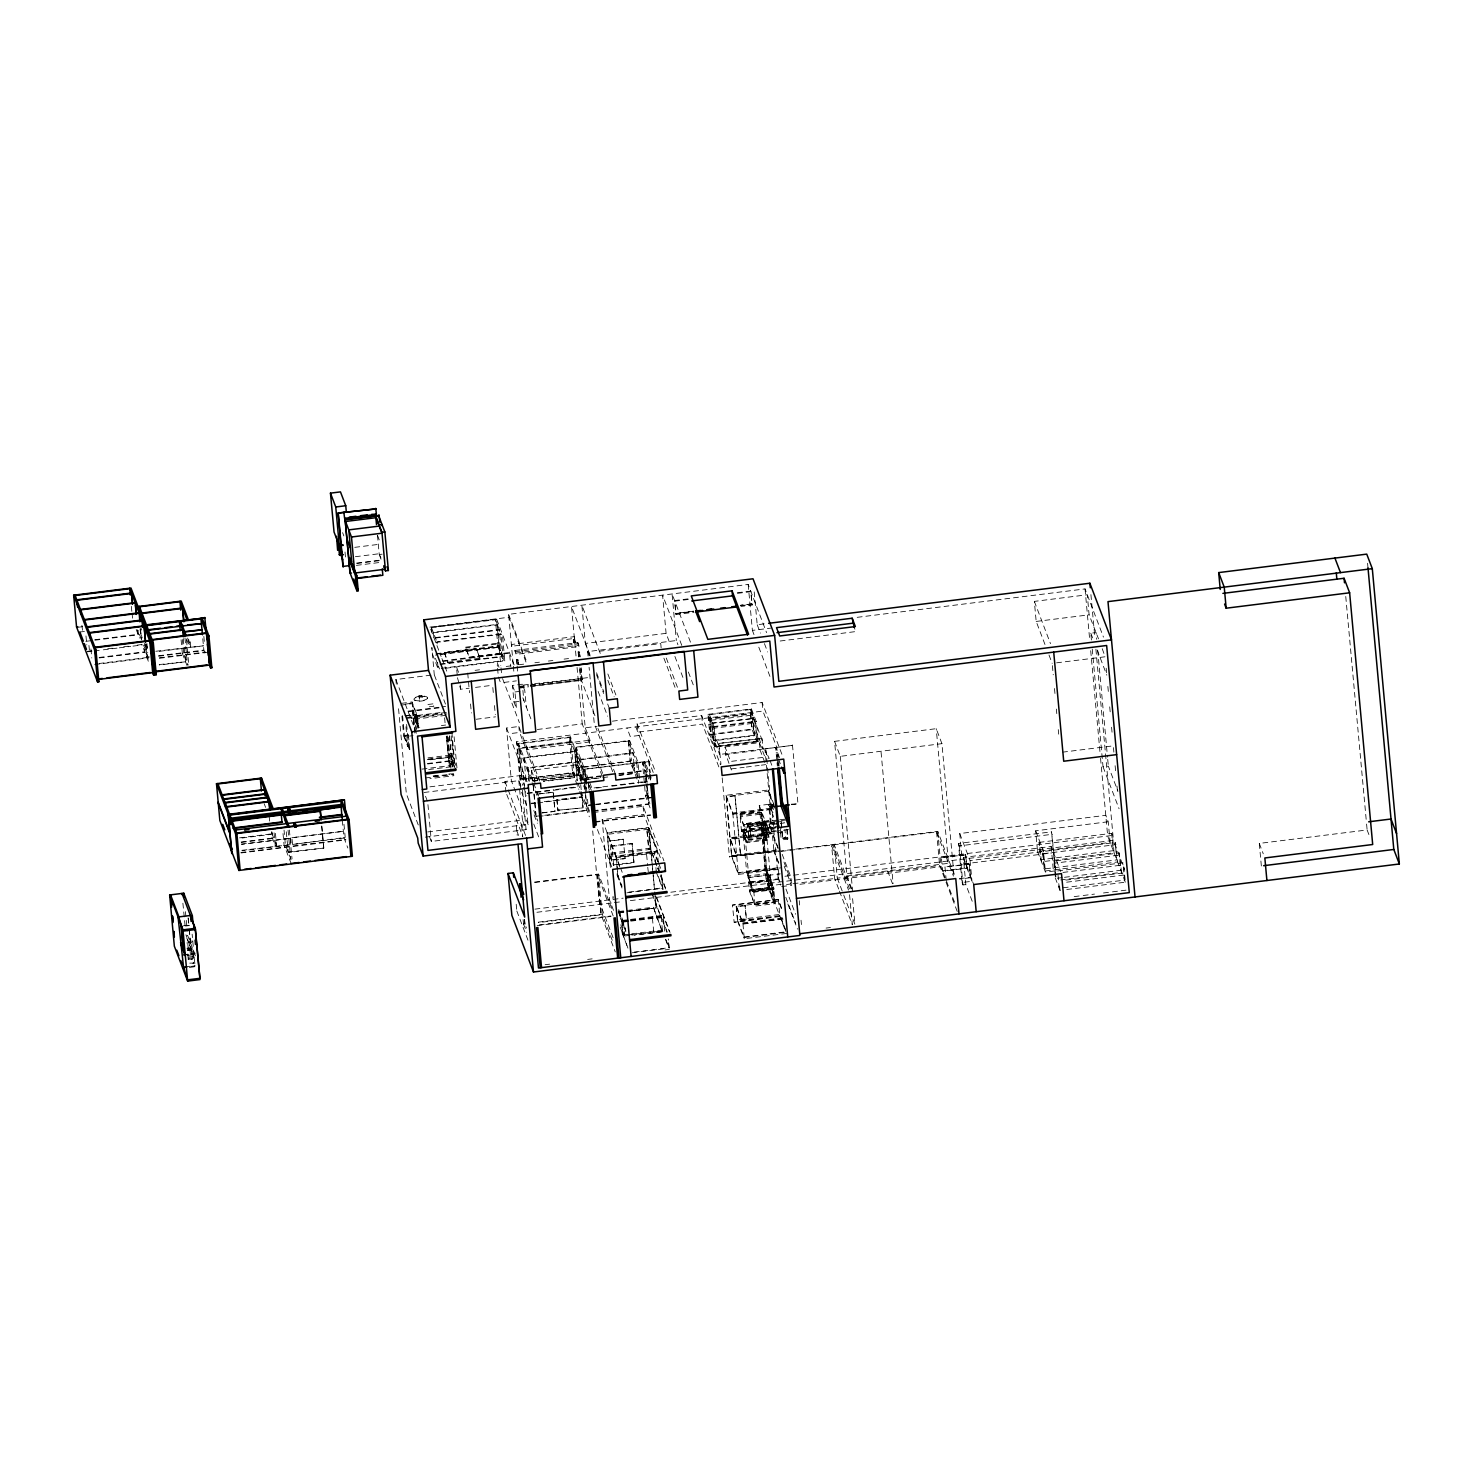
<?xml version="1.0" encoding="UTF-8"?>
<svg xmlns="http://www.w3.org/2000/svg" width="1473" height="1473" viewBox="0 0 1473 1473"><rect width="100%" height="100%" fill="white"/><g stroke="black" fill="none" stroke-linecap="round" stroke-linejoin="round"><path stroke-width="0.75" stroke-dasharray="5 3.75" d="M575.004 641.252C574.433 646.868 572.702 636.17 573.715 641.178M573.826 640.258L574.857 640.221M574.12 642.081L574.691 640.847M589.808 741.932L526.892 749.812L526.708 748.1L589.568 740.256L589.752 741.969L589.55 740.256M511.831 646.242L511.61 644.493L574.488 636.631L574.691 638.398L511.831 646.242L511.647 645.303M573.273 639.521L574.654 639.153L575.114 641.878M573.697 642.118L573.641 641.142M574.139 642.062L573.715 639.466M574.654 639.153L574.765 640.884M526.69 748.1L526.947 749.775M574.709 638.398L574.525 636.686M573.752 642.854L573.439 641.473M639.485 778.37L638.03 762.517L629.615 740.459L574.857 747.29L583.29 769.348L648.912 761.136L650.127 772.865M649.096 761.596L583.29 769.348L584.615 769.182L586.051 785.054M593.38 804.553L586.585 805.4L593.564 805.013M595.644 804.276L652.208 797.188M595.81 804.737L652.392 797.648M354.754 547.348L378.671 544.366M355.38 556.702L379.298 553.719L380.899 557.917M377.475 535.251L379.242 554.529L382.151 554.161M356.687 563.054L381.323 559.979M356.853 563.496L381.489 560.421M356.411 565.374L380.329 562.391M78.051 627.259L82.617 626.688M79.873 632.027L84.421 631.457M140.082 628.787L140.487 633.224L141.813 633.059L141.408 628.603M94.769 639.742L138.057 634.329L137.652 629.818M85.821 641.344L92.67 640.479M94.935 640.203L138.241 634.808L137.836 630.278L142.494 642.357M87.238 651.342L91.805 650.771M107.75 648.783L112.316 648.212M123.714 646.794L128.261 646.224M137.376 645.082L141.942 644.511L149.399 664.084M87.423 651.803L91.97 651.232M94.254 650.956L101.085 650.109M103.368 649.814L117.048 648.12M119.331 647.825L130.71 646.408M132.993 646.113L142.108 644.99M99.133 657.474L144.704 651.784M186.537 638.914L189.391 646.389L190.717 646.224L190.109 639.54M99.317 657.934L144.888 652.244L144.096 644.99M155.807 651.269L203.495 645.818L155.991 651.747M149.473 656.995L148.147 657.161L143.286 644.401M158.513 655.761L203.753 650.109L206.128 656.387M99.059 663.513L146.913 657.547L145.661 643.94M158.679 656.221L203.937 650.587L202.298 634.145M181.087 639.724L182.321 653.294L183.646 653.128L188.213 665.096M94.677 664.544L147.097 658.008L145.845 644.401M159.268 657.823L205.723 652.023M513.156 663.992L508.608 614.351L748.174 584.45L766.586 632.672M159.434 658.284L208.116 652.226M429.913 627.111L508.885 617.261L526.487 663.384M431.92 632.156L431.35 627.259L496.64 619.102M431.515 627.701L495.48 619.71M159.213 664.562L185.543 661.764L159.397 665.023M688.02 598.885L674.597 600.561L675.757 613.781L693.673 611.553M737.273 592.754L750.696 591.078L752.151 605.035L740.956 606.434M688.259 599.474L674.818 601.15L676.052 614.517L693.949 612.289M737.494 593.343L750.935 591.667L752.151 605.035M433.449 632.782L497.432 624.81M435.29 637.606L499.273 629.615L501.888 656.792L440.114 664.507M435.456 638.048L499.439 630.057M435.769 642.449L502.385 634.145L504.834 660.88L441.734 668.742M693.636 611.129L675.72 613.376L676.052 614.517M675.776 613.523L693.691 611.277M740.68 605.698L751.874 604.298M465.652 647.181L497.635 643.185L501.409 653.091L469.427 657.087L465.726 648.01L469.5 657.915L501.501 653.92L497.708 644.014L465.726 648.01M444.275 652.3L448.123 663.034L444.275 652.3L476.258 648.304L480.124 659.057L476.258 648.304M435.99 653.717L499.089 645.837L504.834 660.88M436.174 654.159L497.929 646.444L495.315 619.268L501.059 634.311M439.746 654.159L499.476 647.181L435.511 655.154M514.961 650.458L577.839 642.615L578.852 645.266L578.963 646.518L516.084 654.362L514.961 650.458L516.084 654.362M442.784 660.843L509.4 652.539L510.855 666.514M515.071 651.71L577.95 643.867L578.963 646.518M600.266 653.423L581.853 605.2L585.352 643.425L666.091 633.353L670.086 643.848M443.023 661.451L509.64 653.147M515.973 653.11L578.852 645.266M448.05 662.206L480.051 658.21M439.948 664.065L501.722 656.35M754.213 591.907L757.214 624.736L766.328 623.595M441.569 668.3L503.343 660.604M516.968 663.936L516.581 659.591L517.888 659.425L518.588 664.544M578.521 656.258L578.116 651.913L579.441 651.747L580.141 656.866M748.174 584.45L752.39 630.407L770.618 628.142M857.194 617.334L1085.049 588.905L1103.461 637.128M516.581 659.591L518.183 660.199M578.116 651.913L579.736 652.521M588.077 656.093L587.653 651.6L676.346 640.534L677.93 644.714M599.216 651.269L660.751 643.591L661.322 649.869M396.311 684.098L395.887 679.532L434.277 674.744L445.472 704.094M519.177 664.71L523.67 664.157M534.902 662.758L539.394 662.187M548.379 661.064L552.872 660.512M564.085 659.112L568.578 658.56M475.098 670.344L479.535 669.792M506.196 666.459L510.634 665.906M1044.983 644.493L1036.182 621.44L1034.341 601.389L1087.277 594.779L1089.118 614.83L1098.508 638.84M780.156 641.013L855.813 631.567L854.23 627.406M504.024 682.422L516.379 680.876M457.477 677.727L460.626 689.254L469.114 688.204M475.521 687.394L492.608 685.258M419.105 697.926L418.921 695.827L421.959 695.459L422.677 698.92M418.921 695.827L419.437 697.208L422.475 696.821M512.457 685.442L514.961 691.979L516.471 708.531L513.967 701.995L512.457 685.442L522.326 684.209L524.811 690.745L526.34 707.298M523.449 685.055L532.434 683.932M534.681 683.656L582.111 678.537M1036.182 621.44L1089.118 614.83M519.251 686.381L528.236 685.276M530.483 684.982L590.655 677.267M519.067 686.86L528.052 685.755M530.298 685.461L582.24 679.789L530.243 686.271M519.361 687.633L528.347 686.528M519.177 688.13L528.163 687.007M530.409 686.713L582.056 680.287L580.841 668.503M401.466 703.321L412.072 701.995L417.503 716.246L418.424 726.318M405.83 704.039L412.182 703.247L417.614 717.498M400.914 705.125L412.348 703.689L415.165 734.567M514.961 691.979L520.871 691.242M407.947 711.146L445.601 706.451M408.187 711.735L438.991 707.887M404.946 715.712L416.38 714.276L417.761 727.957M513.967 701.995L521.865 701.019M405.977 716.044L416.564 714.718M416.178 730.092L414.686 715.786L441.605 712.435M446.319 712.453L414.484 716.43L413.747 710.409M406.916 717.572L417.503 716.246M414.926 717.314L442.103 713.926M406.861 718.382L417.448 717.056L418.461 728.085M1091.419 640L1090.812 633.206L1096.096 632.543L1096.722 639.337M411.262 718.29L446.871 713.945M445.711 715.362L415.276 719.155L418.424 727.404M476.276 719.247L495.517 716.835M441.384 725.581L445.638 725.047M408.647 734.917L404.412 735.432L409.862 749.683M401.926 716.136L403.731 735.984L409.457 735.266M402.608 715.602L404.523 736.684L413.011 735.635M528.163 824.714L511.352 780.69L506.528 728.049L518.883 726.502L521.074 732.265L508.719 733.793M1056.601 662.832L1105.137 656.774L1101.694 647.236M537.332 729.485L582.24 723.887L603.046 778.407M612.381 721.181L762.112 702.511L782.936 757.012M579.81 667.877L585.241 727.809L597.154 726.318M707.997 714.368L751.451 708.955L756.312 721.678L758.153 741.729L714.7 747.161L709.839 734.419L707.997 714.368L712.858 727.11L714.7 747.161M718.824 766.899L702.474 724.09L637.827 732.155L637.054 723.593L701.682 715.528L720.481 764.763M526.561 805.16L520.945 790.485L516.489 741.803L762.904 711.072L776.75 747.327L778.462 765.997M589.826 787.447L570.53 736.887L517.152 743.534L520.411 779.07L522.823 785.385M569.37 737.513L518.662 743.828L521.902 779.364L572.629 773.03L569.204 737.052L589.31 789.731M711.146 720.26L751.966 715.178L754.986 723.077L714.166 728.159L711.146 720.26L711.036 719.008L751.856 713.908L751.966 715.178M428.017 757.859L450.425 755.06L454.236 765.076M711.919 723.206L752.887 718.566L711.919 723.206L713.65 740.772L754.452 735.69L752.721 718.124M428.127 759.111L450.535 756.312L450.425 755.06M708.9 724.256L710.225 724.09M427.299 759.552L448.768 757.49L427.52 760.142M570.935 741.619L520.208 747.953L523.633 783.931M520.392 748.413L571.101 742.079M639.098 735.469L630.278 736.574L627.019 728.012M712.858 727.11L756.312 721.678M427.483 763.53L452.119 760.455L452.708 766.917M427.649 763.971L452.285 760.897M452.34 761.025L454.107 760.804L451.953 737.402M422.051 769.109L450.315 765.592M428.68 769.55L435.216 768.74M437.389 768.464L449.265 767.028M709.839 734.419L753.292 729.006L758.153 741.729M524.075 758.024L574.783 751.69L577.434 780.561M713.484 740.33L754.286 735.248M433.136 775.921L439.856 775.074M448.823 773.969L453.463 773.841L448.989 774.411M433.301 776.363L446.742 774.688M425.421 777.965L453.702 774.43L453.813 775.682L429.895 778.665M580.97 759.681L633.077 753.182M718.916 743.405L762.093 738.507L718.916 743.405L720.96 764.266M578.668 761.872L527.942 768.206L529.157 781.519M718.824 745.89L762.278 740.477L751.838 713.135L708.384 718.548L718.824 745.89L719.616 754.452L792.621 745.356L763.143 749.113M715.86 746.553L756.662 741.453M578.521 774.614L532.287 780.377L531.366 770.342L577.6 764.579L580.785 772.938L581.706 782.973L578.521 774.614L576.182 747.124L584.615 769.182M725.066 746.94L759.424 742.65L764.966 757.159L730.608 761.449L725.066 746.94L725.858 755.502M574.857 747.29L576.735 767.691L631.494 760.86L638.38 778.904M429.932 786.84L523.504 775.166L526.34 782.568L523.891 757.545L574.617 751.23L577.25 780.082M637.054 779.07L630.168 761.025L628.29 740.624L636.723 762.683L638.03 762.517M591.612 787.503L584.781 769.643L583.455 769.808L588.758 783.691M650.072 807.885L645.524 795.972L642.449 762.425L645.1 762.093L651.913 779.954M520.411 779.07L573.77 772.404L576.993 780.837M505.957 792.345L504.963 781.482L511.352 780.69M764.855 762.572L760.105 750.125L725.766 754.415L731.4 770.011M424.077 792.474L518.827 780.653L521.019 786.361M531.366 770.342L534.552 778.701L580.785 772.938M766.899 770.232L765.039 749.978L769.201 758.411M851.799 888.827L846.901 875.975L834.565 741.361L936.22 728.675L941.928 743.662L954.062 875.993M532.747 780.764L583.455 774.43L586.898 810.426L540.591 816.208M532.913 781.224L583.639 774.908M543.316 781.003L574.36 777.615L543.482 781.463M776.142 752.85L777.247 752.721M587.764 777.468L601.076 775.811M618.826 773.601L645.432 770.269M587.948 777.928L601.26 776.271M619.01 774.062L645.616 770.729M582.682 779.622L600.8 777.376M618.918 775.111L634.789 773.122M607.76 776.971L582.848 780.064L580.804 759.239L632.911 752.74L634.955 773.564L619.102 775.553M527.15 793.082L553.609 789.767M555.818 789.491L566.847 788.129M569.038 787.852L577.858 786.748M527.316 793.542L578.042 787.208M731.289 768.924L744.178 767.323M746.332 767.046L759.203 765.444M761.357 765.168L765.647 764.634M553.222 792.271L536.503 794.205L553.222 792.271L554.971 811.347L538.308 813.427M834.565 741.361L840.291 756.349L941.928 743.662M594.098 787.926L647.328 781.279M596.473 788.092L603.138 787.263M611.995 786.159L638.619 782.826M640.829 782.55L647.494 781.721M239.565 837.861L270.774 833.957L275.248 845.668L276.556 845.502L274.991 828.378M241.959 838.027L270.94 834.399M537.811 802.895L582.185 797.316L583.142 807.848L557.844 810.224L556.886 799.692L581.89 796.58M531.016 803.264L535.436 802.711M544.255 801.607L581.909 797.39M531.201 803.724L535.601 803.172M241.13 841.985L272.339 838.1L271.75 831.674M241.314 842.427L272.523 838.542L271.934 832.116M241.351 844.029L290.733 838.34L241.59 844.471M291.875 837.732L343.301 831.306L291.875 837.732L292.63 844.452L344.038 838.027L342.325 820.719M645.524 795.972L648.157 795.659L649.685 799.618M557.844 810.224L583.142 807.848M542.414 812.765L554.971 811.347L553.167 792.124M241.94 850.308L291.304 844.618L242.106 850.75M240.909 852.48L345.75 839.407M241.093 852.959L345.916 839.868M535.988 816.281L586.898 810.426M593.067 810.739L648.507 803.816L646.665 783.691M1062.549 752.169L1111.084 746.111M427.686 831.932L522.455 820.111L526.082 829.63L431.331 841.451L429.14 835.743M593.251 811.2L648.691 804.295L646.85 784.152M778.536 869.383L738.415 874.391L731.658 856.697L726.023 795.291L768.39 790.007L775.129 807.701M593.306 812.507L643.112 806.283L663.918 860.803M775.093 808.511L768.501 791.259L726.152 796.543L732.891 814.238L773.03 809.229M735.137 795.899L726.318 796.985L730.074 838.137L738.912 837.032L734.972 795.457L738.912 837.032M288.119 852.038L323.821 848.043L288.303 852.48L286.149 830.422M425.292 837.143L528.015 824.328L523.504 775.166M613.505 910.351L609.509 899.856L602.162 819.632L643.848 814.422L661.469 860.545M594.945 821.75L650.403 814.845M595.11 822.192L650.569 815.287M784.538 928.542L766.126 880.32L759.276 805.492L771.41 803.982L773.712 810.003M788.46 829.612L771.263 831.748L768.667 804.958L772.975 804.405M773.141 804.884L768.667 804.958M778.517 863.215L773.841 851.155L729.282 856.715L774.025 851.633L769.606 806.394L773.656 805.897M769.79 806.873L774.098 806.32M791.351 804.184L797.979 803.835L791.517 804.645M769.974 807.333L776.584 806.504M726.023 795.291L732.781 812.986L772.902 807.977M1092.248 649.059L1103.038 766.807L1108.34 766.144L1117.952 791.314M772.938 812.617L770.397 808.474L767.102 772.478M732.725 813.796L772.846 808.787M739.925 814.219L759.958 812.175L739.925 814.219L741.471 831.14L745.504 841.672L766.899 839.002L762.664 828.489L761.191 812.415L759.865 812.58L763.879 823.112L765.242 837.953M760.031 813.022L740.183 815.49L744.031 825.598L765.205 822.947L766.678 839.021M648.617 829.207L607.355 834.362L616.101 857.268L657.363 852.112L648.488 827.955L657.418 851.32L616.174 856.476L618.052 876.711M647.181 830.312L648.175 829.262L650.237 849.074L648.58 848.356L646.85 829.428L648.912 849.24M767.691 827.531L768.501 834.933L747.106 837.603L745.688 823.573L772.754 820.203M623.226 839.223L609.859 840.899L611.755 860.25L625.141 858.593L623.226 839.223L610.025 841.341M777.431 820.074L745.688 823.573M779.677 819.798L786.453 818.951M765.352 822.1L770.876 881.02L749.481 883.69L743.957 824.751L765.352 822.1L767.783 828.434L744.675 831.269L747.566 839.776L768.961 837.106L766.052 828.378L764.082 828.636L763.53 822.781L765.794 828.673M778.922 820.866L743.957 824.751M781.169 820.59L785.643 820.019M774.798 822.357L747.879 825.709L747.529 824.788L749.039 838.321L747.879 825.709L750.033 827.237L784.336 822.947L783.986 822.026L781.095 822.376L781.703 828.968M777.044 822.081L783.765 821.234M750.88 836.554L749.683 826.298L761.486 824.825L761.836 825.764C766.126 841.175 760.491 868.297 770.6 879.307L766.549 868.739L746.59 871.224L750.751 883.064M764.008 835.486L763.014 824.641L775.479 823.076M782.126 832.061L769.992 833.571L769.164 824.438L775.221 823.683M632.064 843.403L611.774 845.925L613.689 865.295L633.979 862.755L632.064 843.403L633.979 862.755M611.939 846.386L632.248 843.845M741.527 830.33L761.394 827.844M779.825 826.022L763.345 828.176L763.695 829.115L776.161 827.55M741.471 831.14L762.867 828.434L766.678 869.991L773.896 888.9L752.5 891.57L749.315 883.248L770.71 880.578M767.856 827.973L775.958 826.979M761.651 829.851L767.01 840.254L762.977 829.686L743.018 832.171L747.05 842.74L766.089 839.941M763.456 829.428L776.032 827.863M762.241 830.164L765.408 869.346M743.184 832.613L766.199 829.851L768.961 837.106M763.824 830.367L774.209 829.06M775.387 830.754L771.263 831.748M659.794 872.9L650.348 848.135L609.086 853.272L613.818 865.664M750.53 835.633L762.333 834.16L762.701 835.081M656.755 865.903L650.458 849.387L609.214 854.543L613.155 864.854M739.023 838.284L730.203 839.389L731.713 855.887L740.532 854.8L738.857 837.842L740.532 854.8M746.94 837.161L768.335 834.491M747.455 838.524L768.851 835.854M654.656 853.604L646.537 854.156L647.715 865.553M781.905 831.159L782.494 837.732L785.385 837.364L787.668 839.187L786.637 827.789M611.59 859.809L625.141 858.593M782.734 838.376L788.037 837.714L787.263 829.17M782.494 837.732L785.735 838.303L784.943 829.52M788.202 838.155L781.15 839.039L780.616 833.202M783.562 839.702L787.668 839.187L787.319 838.266M613.505 864.854L633.813 862.313M776.621 849.939L731.547 855.445L738.286 873.139L780.653 867.855M731.658 856.697L778.959 850.915M778.481 851.265L937.749 831.38L954.946 876.417M183.241 925.854L189.409 925.081M534.607 882.069L598.59 874.097L612.934 911.621M781.298 851.376L936.589 831.987L953.454 876.14M185.469 926.038L189.575 925.523M534.773 882.511L597.449 874.704L601.113 914.807L538.437 922.614M838.671 889.029L834.657 878.516L831.674 845.925L832.908 844.931L849.866 889.95M1055.865 871.169L1051.556 831.84L958.463 843.458L962.053 882.511L971.977 881.277L961.648 854.23L959.752 833.552L1105.781 815.324L1108.23 821.75L1110.126 842.427L1037.544 851.486L1035.666 830.809L1108.23 821.75M738.12 872.697L780.487 867.413M188.765 941.486L192.889 940.971M747.05 842.74L742.908 830.919L746.701 872.476L766.678 869.991M958.463 843.458L959.402 845.889L1052.477 834.27M186.813 942.996L193 942.223M628.971 892.086L662.647 887.869L661.451 874.723M768.114 874.741L748.155 877.227L753.881 892.196L773.841 889.71L765.702 869.273M626.909 892.804L662.813 888.329L657.86 875.33M748.321 877.669L768.28 875.183L769.44 887.814L767.341 875.146M768.114 875.367L780.248 873.857M187.016 948.207L190.846 947.728L189.078 928.487M187.2 948.649L191.011 948.17L189.262 928.929M1039.109 842.39L1111.692 833.35L1112.483 835.412L1114.067 852.738L1041.485 861.797L1039.109 842.39L1040.711 859.735L1113.275 850.676L1111.692 833.35M187.476 949.404L193.644 948.63M187.402 950.122L193.828 949.072M187.568 950.564L191.398 950.085M784.925 876.269L1112.483 835.412M941.339 857.47L965.772 854.874L966.988 868.241L942.738 871.279L941.339 857.47L965.772 854.874M750.622 881.811L769.311 879.897M534.938 909.154L623.134 898.162M670.804 892.215L778.26 878.81L780.672 885.107M778.904 875.091L778.333 868.831L766.199 870.34L767.157 880.78L779.291 879.271M183.168 954.762L195.393 953.197M972.217 901.273L965.846 884.592L963.36 857.433L1051.151 846.478L1060.707 871.519M183.333 955.204L192.889 954.007M187.274 955.48L195.504 954.449M536.927 912.284L612.124 902.894M614.407 902.618L621.238 901.771M630.352 900.629L1113.422 840.365L1124.635 869.714M188.434 957.1L194.16 956.382L185.911 934.784M188.544 958.352L194.27 957.634M781.206 884.297L769.072 885.807L767.157 880.78M846.901 875.975L948.538 863.307L936.22 728.675M959.752 833.552L970.081 860.6L1115.208 842.556L1117.584 861.963L1045.02 871.022L1042.626 851.615L1044.228 868.96L1116.792 859.901L1115.208 842.556M188.231 959.199L192.227 959.162L188.415 959.641M786.545 884.518L790.909 883.966M793.1 883.708L834.657 878.516M851.099 888.956L834.234 844.766L837.29 878.184L939.645 865.424L945.279 880.136M749.481 890.3L768.501 887.777M1043.418 853.677L1116 844.618M749.37 882.437L752.372 890.318L773.767 887.648L773.896 888.9M781.703 886.562L790.817 885.42M799.913 884.279L940.971 866.695L955.719 905.287M963.95 863.914L1051.74 852.959M749.426 891.11L769.385 888.624L768.004 873.489L748.045 875.975L749.426 891.11L755.152 906.079L775.111 903.593L773.73 888.458L753.753 890.944L746.701 872.476M946.255 880.486L944.948 866.934L969.216 863.896L970.615 877.705L959.586 879.086M969.381 864.338L944.948 866.934M753.697 891.754L773.675 889.269M766.789 874.888L772.902 889.674L774.117 902.452L768.39 887.464M189.741 963.139L193.736 963.103L189.907 963.581M942.554 870.838L966.822 867.8L965.607 854.432M618.623 911.529L653.331 907.202L662.169 931.304L653.331 907.202M523.118 919.557L523.523 924.013L524.848 923.847L526.432 928.027M538.271 922.172L602.273 914.199L613.412 943.383M618.789 912.137L627.572 911.032M629.763 910.774L656.258 907.92L629.928 911.216M185.432 966.656L195.173 965.901L188.986 966.675M618.955 912.579L627.737 911.474M618.734 912.781L653.441 908.454M189.373 967.43L195.117 966.711L192.134 934.158M539.228 924.897L610.853 915.967M537.166 925.615L611.019 916.409M1062.217 877.595L1055.478 878.442L1053.876 861.097L1119.185 852.959L1121.561 872.347L1060.763 879.933M1053.876 861.097L1054.668 863.16L1119.959 855.021M778.26 899.377L779.972 916.556L734.162 922.264L732.468 905.085L778.26 899.377L782.2 909.688M778.425 899.837L732.468 905.085M621.901 920.478L628.419 919.668M630.591 919.41L663.163 915.341L664.765 931.47L634.366 935.281M628.603 920.128L622.085 920.956L623.521 936.625M630.757 919.889L663.329 915.801M754.857 904.404L774.816 901.899M959.402 878.644L970.449 877.264L969.216 863.896M745.191 905.729L736.371 906.816L737.586 920.183L746.406 919.097L745.025 905.287L746.406 919.097M767.949 887.519C782.899 929.481 769.514 873.802 765.224 868.904M628.308 920.956L621.79 921.767L620.207 917.605M630.481 920.68L660.843 916.887L652.005 892.785M623.392 935.337L624.718 935.171L623.521 922.024L622.195 922.19L628.676 921.417M630.831 921.141L661.248 917.348L667.011 932.464M661.414 917.789L652.429 918.452L653.791 932.041L662.629 930.954L627.719 934.839M1261.348 865.977L1259.286 843.421L1367.128 829.962L1369.522 836.204M1037.544 851.486L1045.425 872.108L1055.128 870.893L1051.556 831.84M1057.632 870.948L1122.942 862.791L1124.525 880.136L1059.234 888.274L1057.835 873.102M1062.935 872.439L1123.715 864.854M962.053 882.511L962.974 884.942L965.846 884.592M1064.482 877.319L1120.769 870.285L1119.185 852.959M623.005 934.932L629.505 934.121M631.678 933.845L662.04 930.052M786.656 933.44L744.307 938.724L742.852 922.853L736.077 905.122L737.531 921.012L779.88 915.727L785.901 931.47M1065.863 880.118L1124.415 872.826M779.788 916.096L734.162 922.264M629.855 935.337L623.116 936.184L621.68 920.515M631.788 935.097L664.765 931.47M1066.655 882.198L1125.188 874.888M742.852 922.853L782.973 917.845M742.797 923.663L782.918 918.655M783.084 919.097L742.963 924.105L736.187 906.374L778.554 901.089L782.218 910.701M1066.765 889.489L1125.317 882.198L1123.917 867.026M744.012 937.031L786.379 931.746M784.317 932.464L744.196 937.472L737.421 919.741L779.769 914.457L785.643 929.831M1074.204 896.615L1080.961 895.768M1083.207 895.492L1094.476 894.093M1103.48 892.969L1110.237 892.122M1112.483 891.846L1125.998 890.152M634.311 952.055L669.018 947.71L668.226 938.945M826.077 928.082L830.459 927.53M632.322 952.755L667.03 948.428M545.139 964.723L549.613 964.152M587.672 959.42L592.146 958.849M664.967 949.956L669.313 949.404M573.328 639.319L573.568 640.608M575.078 642.688L574.838 641.418M511.628 644.474L511.812 645.432M1259.286 843.421L1263.263 853.806M1090.812 633.206L1093.205 639.503M1097.201 649.98L1106.812 675.15M1103.038 766.807L1119.057 808.751M1034.341 601.389L1050.488 643.664M1048.997 654.988L1052.182 663.366M1125.317 882.198L1107.678 836.001L1100.331 755.925M1055.239 877.816L1060.799 892.417M1035.666 830.809L1043.528 851.431L1045.425 872.108M963.36 857.433L973.708 884.555M946.071 882.253L957.321 911.695M887.611 870.911L892.509 883.745M757.214 624.736L760.418 633.114M764.432 643.609L767.636 651.987M752.39 630.407L753.992 634.605M758.798 647.181L769.992 676.53M831.674 845.925L848.54 890.115M837.29 878.184L842.924 892.914M843.716 895.013L854.966 924.473L852.315 895.51M839.463 891.147L852.333 924.805L849.534 894.387M779.53 757.638L775.645 747.474L777.357 766.126M778.517 759.092L780.819 765.15M770.029 760.547L772.46 766.936M755.005 721.844L750.144 709.121L751.966 729.172L756.827 741.895L754.82 721.402L709.176 727.11L719.616 754.452M765.039 749.978L768.298 758.521M752.629 721.696L763.069 749.039L761.928 738.028M781.095 822.376L781.445 823.315M769.606 806.394L773.656 816.999M782.181 854.303L791.811 879.565M783.986 862.055L792.106 883.929M769.164 824.438L771.926 831.693M778.112 847.748L772.275 832.411L729.908 837.695L736.5 854.948M778.241 849L772.386 833.663L730.037 838.947L736.61 856.2M784.207 866.271L791.572 885.568M759.276 805.492L769.992 833.571M761.191 812.415L765.205 822.947M773.896 850.16L779.014 863.583M763.014 824.641L764.377 836.425M764.082 828.636L766.328 834.528M785.956 888.992L795.604 914.254M690.487 642.173L672.075 593.95L676.346 640.534M761.21 827.403L766.126 840.365M761.615 829.428L765.684 840.42M778.112 877.116L780.506 883.413M785.809 897.278L795.715 923.24M787.871 903.98L797.482 929.132M761.596 835.799L761.946 836.719M714.184 726.944L709.323 714.202L711.164 734.254L716.025 746.995L714.018 726.502M681.796 645.45L662.592 595.129L666.091 633.353M770.766 879.768L773.767 887.648M749.683 826.298L751.027 838.082M688.351 671.983L693.949 686.657M744.804 832.521L747.566 839.776M674.892 656.424L682.901 677.377M666.275 658.044L678.096 688.996M663.881 658.136L675.702 689.106M737.531 921.012L744.307 938.724M637.054 723.593L655.025 770.674M635.839 726.926L653.46 773.086M650.587 780.119L643.775 762.259L646.021 786.877M642.449 762.425L646.224 772.349M646.997 774.338L649.262 780.285M607.87 673.971L617.334 698.736M607.852 680.268L614.149 696.784M649.869 803.742L646.85 795.825L646.224 789.105M589.9 654.712L571.487 606.508L576.238 658.413M585.352 643.425L590.157 656.001M596.565 672.774L603.764 691.647M587.653 651.6L589.255 655.78M596.473 674.652L603.672 693.525M607.668 704.002L609.27 708.2M598.167 691.463L607.613 716.228M658.1 861.687L654.362 851.91L656.258 871.151M658.854 863.657L661.101 869.53M657.842 861.963L654.491 853.162L616.322 857.912L620.428 868.647M660.585 874.962L666.901 891.478M657.547 867.965L667.011 892.73M656.203 871.961L662.942 889.582L661.616 875.165M594.908 715.657L580.509 677.93L579.699 669.258M597.946 728.38L615.291 773.785M612.658 771.668L594.245 723.446L589.09 667.306M656.645 897.352L670.049 932.446M655.982 896.541L669.368 931.636M667.122 931.783L661.138 916.096L662.574 931.765M652.116 894.037L660.843 916.887M585.241 727.809L603.378 775.277M665.814 939.332L669.184 948.152L668.392 939.387M665.557 939.608L668.558 947.452M589.531 785.68L591.796 791.627M602.162 819.632L622.195 872.329M578.06 767.525L586.475 789.583L585.149 789.749L583.621 785.735M576.735 767.691L582.848 783.728M617.924 875.459L622.029 886.194M616.966 873.912L622.527 888.458M617.095 875.165L622.6 889.618M597.449 829.557L611.866 867.302M589.568 811.292L586.53 803.356L587.856 803.19L587.248 796.488M577.803 782.936L580.215 789.27M581.025 791.369L589.071 812.433M572.445 772.57L578.889 789.436M579.699 791.535L589.347 816.815M508.608 614.351L527.021 662.555M618.752 909.541L623.521 922.024M618.55 910.756L625.638 929.334M618.66 912.008L625.822 930.77M618.513 912.21L625.859 931.783M620.759 924.786L624.718 935.171M620.225 927.033L628.069 948.52L620.722 929.205M613.191 915.948L597.283 874.262L600.947 914.365L615.272 951.889M514.132 664.931L496.53 618.807L500.802 665.538M522.841 697.834L531.753 721.144M613.099 937.73L599.143 901.145L592.698 830.919M556.886 799.692L558.138 810.96M497.764 646.003L503.508 661.046L500.894 633.869L436.91 641.841L437.499 646.739M499.034 667.269L496.972 661.874L497.377 666.201M502.551 678.593L519.398 722.672M522.694 736.5L539.689 781.003M498.371 677.009L501.115 684.209M537.774 779.954L519.361 731.731L518.883 726.502M538.602 796.046L518.478 743.368L521.737 778.904L524.149 785.219M516.489 741.803L538.105 798.421M506.528 728.049L527.334 782.531M533.797 810.5L537.829 821.032M523.633 787.484L526.837 795.917M534.091 814.882L537.314 823.315M533.76 824.015L539.357 838.689M504.963 781.482L507.356 787.779M508.167 789.878L525.861 836.241M506.749 794.444L522.768 836.369M458.545 672.332L456.483 666.919L457.274 675.573M516.784 830.79L518.901 836.351M431.35 627.259L437.076 642.283M430.705 629.21L441.108 656.479M441.918 658.56L446.724 671.154M435.437 658.284L439.525 669.018M377.64 535.693L379.242 539.891M523.523 924.013L526.708 932.354M516.82 910.995L528.825 942.444M379.242 554.529L381.268 559.832M455.231 768.593L449.394 753.329L451.161 753.108L456.998 768.372L454.089 736.647M450.075 761.173L451.401 761.007L451.788 765.316M416.601 718.99L419.75 727.239M418.903 727.736L412.587 711.183L414.023 726.76M342.601 532.655L343.853 535.933M395.887 679.532L416.73 734.106M404.523 736.684L409.973 750.935L408.076 731.602M403.731 735.984L407.782 746.572L405.756 724.532M425.531 796.285L427.704 801.993L431.331 841.451M418.258 824.954L406.345 793.781L398.391 706.948M343.872 837.585L347.849 848.025M292.63 844.452L345.198 837.419L343.798 822.284M291.046 859.698L285.394 844.894L284.05 830.128M291.102 863.473L284.068 845.06L282.724 830.293M264.201 803.742L265.582 807.37M271.879 833.239L276.556 845.502M187.587 638.048L190.717 646.224M182.321 653.294L186.942 665.391M145.974 643.977L147.41 647.715M140.487 633.224L143.599 641.399M144.391 643.443L147.503 651.618M148.202 659.204L147.981 656.7M136.197 629.487L139.475 638.085M195.43 955.811L187.623 935.373L185.856 935.594L194.454 958.076M188.268 948.796L187.439 939.7M190.385 954.357L189.557 945.261M586.236 780.745L585.812 778.72L585.904 780.69M1367.588 563.257L1367.994 567.823M1345.751 596.491L1366.207 819.798M1366.594 824.051L1367.128 829.962M1106.186 668.19L1106.591 672.756M1107.862 686.455L1108.488 693.304M1109.721 706.856L1110.366 713.853M1111.581 727.239L1112.207 734.014M1113.459 747.603L1113.864 752.132M1115.116 765.721L1115.742 772.515M1116.976 786.103L1117.602 792.897M1097.753 650.661L1107.512 757.085M1107.714 759.35L1108.34 766.144M1090.922 594.613L1094.881 637.846M1095.912 649.225L1113.422 840.365M1085.049 588.905L1089.652 639.245M1090.701 650.679L1100.128 753.642M1052.403 665.649L1053.232 674.8M1054.484 688.499L1055.128 695.348M1056.38 709.047L1056.785 713.613M1058.258 729.595L1058.682 734.162M1059.621 886.01L1060.008 890.336M1054.668 863.16L1056.251 880.504M1051.151 846.478L1053.453 871.574M970.081 860.6L971.977 881.277M959.402 845.889L962.974 884.942M937.749 831.38L940.971 866.695M936.589 831.987L939.645 865.424M881.075 752.206L893.117 883.616M840.291 756.349L852.609 890.962M792.456 744.878L797.979 803.835M799.25 900.666L799.636 905.011M801.036 920.22L801.441 924.565M779.107 766.089L778.075 754.931L776.971 755.06L778.002 766.218M781.298 822.928L782.863 838.653M780.432 828.286L781.206 836.738M762.112 702.511L762.904 711.072M771.41 803.982L778.26 878.81M765.942 749.867L767.396 765.61M767.599 767.875L771.3 808.364M768.39 790.007L768.501 791.259M759.424 742.65L760.105 750.125M772.46 889.729L773.675 902.507M763.143 830.128L766.733 869.18M751.451 708.955L753.292 729.006M766.899 875.201L768.114 887.98M761.486 824.825L762.333 834.16M753.753 890.944L755.152 906.079M752.372 890.318L752.5 891.57M732.781 812.986L738.415 874.391M722.193 777.854L729.466 857.176M701.682 715.528L702.474 724.09M659.26 871.5L657.234 850.86L615.99 856.016L617.224 869.457M648.912 761.136L649.943 772.404M650.145 774.651L650.771 781.408M645.1 762.093L647.347 786.711M647.549 788.939L648.157 795.659M646.021 775.203L646.647 781.924M645.855 774.743L646.463 781.463M652.705 869.052L648.93 827.9L607.244 833.11L610.393 867.394M652.907 871.353L654.583 889.637M654.804 891.92L656.258 907.92M652.962 873.194L648.764 827.458L607.079 832.668L610.209 866.953M653.165 875.478L654.841 893.761M655.043 896.044L656.093 907.478M650.348 848.135L650.458 849.387M643.112 806.283L643.848 814.422M647.752 867.302L648.323 872.145M636.723 762.683L638.582 783.084M629.615 740.459L631.494 760.86M617.426 871.703L617.831 876.177M613.026 896.302L613.155 897.554M612.952 897.665L613.063 898.917M581.135 667.711L582.24 679.789M579.441 651.747L580.031 658.265M577.839 642.615L577.95 643.867M578.41 652.686L578.815 657.032M598.59 874.097L602.273 914.199M588.187 781.942L588.997 790.891M577.066 667.453L582.24 723.887M584.781 769.643L587.046 794.242M583.29 769.348L586.77 805.878M582.866 807.112L578.484 761.412L527.757 767.728L528.991 781.058M570.53 736.887L574.36 777.615M534.552 778.701L535.104 784.722M533.318 785.661L536.172 816.76M533.152 785.201L535.785 814.072M522.897 690.414L523.836 700.78M517.888 659.425L518.699 668.098M516.876 660.364L517.262 664.71M517.17 666.109L517.76 672.609M513.359 666.219L513.967 672.903M522.473 790.172L526.082 829.63M518.827 780.653L522.455 820.111M521.626 825.119L522.657 836.535M516.323 825.782L517.207 835.338M524.609 919.833L525.014 924.289M499.476 647.181L497.266 624.368L433.283 632.34L433.872 637.257M524.443 919.391L524.848 923.847M501.004 667.766L501.63 674.45M497.579 668.355L498.169 674.837M516.194 904.256L516.857 911.4M492.829 687.523L493.437 694.28M494.468 705.567L495.296 714.589M467.714 673.069L469.519 692.715M470.55 703.984L471.378 713.006M460.22 684.927L460.626 689.254M451.898 732.339L455.01 766.328M451.161 735.911L454.015 767.065M449.596 736.077L452.266 765.113M449.375 735.856L452.414 770.232M448.087 737.181L451.088 770.397M447.589 735.911L450.425 766.844M446.89 737.016L448.768 757.49M446.669 736.426L449.486 767.028L446.282 736.077M444.607 717.811L445.233 724.661M437.591 662.5L438.218 669.184L432.473 654.159L431.847 647.476L434.277 674.744M427.52 697.963A6.831 2.338 -5.2 0 1 417.154 700.743A6.831 2.338 -5.2 0 1 417.448 696.655A6.831 2.338 -5.2 0 1 427.52 697.963L427.557 698.276A6.831 2.338 -5.2 0 1 417.19 701.056A6.831 2.338 -5.2 0 1 417.485 696.968A6.831 2.338 -5.2 0 1 427.557 698.276M421.959 695.459L422.143 697.539M419.437 697.208L419.639 699.288M417.43 728.122L415.681 714.828L416.785 727.036M415.165 717.903L416.178 729.025M412.072 701.995L414.999 734.106M406.603 724.421L408.794 746.903M345.013 551.988L345.529 557.567M321.851 826.427L323.821 848.043M321.685 825.985L323.655 847.601M290.549 837.898L291.304 844.618M289.389 830.017L292.022 858.869M288.064 830.183L290.697 859.035M274.07 832.816L275.248 845.668M269.209 816.834L269.596 821.124M203.845 636.41L204.471 643.222M188.783 639.705L189.391 646.389M186.5 639.963L188.783 664.839M184.972 637.864L187.458 665.004M183.278 638.601L185.543 661.764M182.413 639.558L183.646 653.128M192.724 953.565L193.736 963.103M188.268 918.268L189.06 926.793M191.232 949.643L192.227 959.162M188.102 917.826L188.894 926.351M185.451 911.64L187.237 931.065M187.826 954.651L188.415 961.096M182.891 903.225L185.101 925.891M146.913 643.554L147.742 652.631M140.487 628.64L141.518 639.982M131.318 606.36L132.552 618.163M90.939 648.93L91.768 657.989M88.951 645.432L89.356 649.961M85.968 635.913L86.797 644.953M81.917 625.289L82.506 630.278M751.838 603.875L740.643 605.274L751.893 604.022M432.915 703.873L427.557 704.536L428.477 706.911L433.817 706.248L432.915 703.873M750.309 709.563L709.489 714.644L711.33 734.696L752.132 729.614L750.309 709.563M628.455 741.066L576.348 747.566L578.226 767.967L630.334 761.467L628.455 741.066M634.44 764.91L631.622 765.26L632.267 766.973L635.084 766.623L634.44 764.91M760.142 814.274L740.293 816.742L744.141 826.85L764.008 824.364L760.142 814.274M762.535 827.237L741.361 829.888L745.393 840.42L766.568 837.787L762.535 827.237M769.274 887.354L749.315 889.858L755.023 904.845L775.001 902.341L769.274 887.354"/><path stroke-width="1.5" d="M336.544 538.584L334.04 531.992L330.468 493.142L340.466 491.89L345.75 505.736L346.358 512.346M330.468 493.142L335.752 506.988L345.75 505.736M338.072 513.027L375.928 508.921L338.072 513.027L342.951 566.424L349.193 565.65M349.285 517.115L356.024 516.286M360.498 515.716L367.237 514.887M371.712 514.316L376.425 514.353L344.59 518.33L343.872 512.309M345.271 519.785L379.242 515.55L345.05 519.196L350.169 573.181L351.476 573.015M376.499 524.554L375.707 515.992L381.949 532.324L384.858 531.956L388.393 570.493L385.484 570.861L384.048 567.105M351.476 537.001L381.912 533.208L376.002 517.686L345.547 521.479L351.476 537.001L354.772 573.034L385.226 569.222L383.864 565.669M342.767 559.795L340.668 554.308L339.821 545.01L342.749 544.642M338.385 543.39L339.324 545.839L343.283 545.341M339.232 554.566L343.43 554.658M74.976 595.037L95.966 650.016L98.875 681.76L97.549 681.925L76.559 626.946L73.65 595.202L130.987 588.058L151.995 643.038L154.904 674.855M75.16 595.497L129.845 588.684L130.287 595.055M76.78 599.806L131.465 592.993L132.515 604.317M80.463 609.417L135.166 602.641M351.513 561.784L350.114 558.157L348.806 558.322L355.545 576.017L356.871 575.851L358.234 590.71L356.908 590.876L349.93 572.592L345.032 518.275M358.049 577.913L366.998 576.79M371.491 576.238L380.439 575.114M355.969 578.631L382.851 575.28L382.262 568.909M138.039 606.563L181.234 601.094L188.268 619.489M180.093 601.702L139.53 606.766L139.935 611.221M84.329 619.599L139.033 612.768M84.513 620.059L139.198 613.228L139.861 621.845M141.924 613.044L182.486 607.981L183.72 621.348M76.559 626.946L77.885 626.78M87.11 626.854L141.795 620.041M87.294 627.332L141.979 620.501L142.605 627.314M145.072 624.957L204.968 617.905L145.238 625.417M89.319 632.617L144.004 625.804M201.028 618.844L146.729 625.62L147.171 630.389L201.47 623.631L187.715 624.847M146.987 629.928L160.557 628.235M165.086 627.682L171.881 626.835M176.41 626.264L183.186 625.417M149.767 633.629L182.449 629.56M149.951 634.09L182.634 630.021L183.241 636.796M183.757 631.641L202.04 629.836L183.941 632.101M152.069 639.613L206.367 632.838L206.993 639.65M94.898 647.273L149.583 640.442M73.65 595.202L94.64 650.182L95.966 650.016M129.679 588.261L150.651 643.204L153.321 642.872L156.23 674.689L153.56 674.947L152.492 672.167M202.482 634.605L200.862 618.384L207.601 636.078L208.927 635.913L211.854 667.729L210.529 667.895L208.871 660.107M428.514 670.399L390.124 675.186L411.74 731.786L450.13 726.999L428.514 670.399L423.893 619.838L753.016 578.779L774.632 635.379L778.83 681.336L1111.489 639.834L1089.873 583.234L768.611 623.318M732.063 590.839L691.26 595.921L707.85 639.356L748.652 634.255L732.063 590.839L732.523 595.847L747.529 635.139M691.721 600.947L732.523 595.847M154.978 671.43L207.03 664.931M102.355 678.445L97.807 679.016L98.875 681.76M106.921 677.875L150.228 672.48M97.991 679.476L152.676 672.664L149.767 640.921L95.082 647.733L95.911 656.792M695.937 611L700.411 610.448M707.114 609.601L711.606 609.049M695.919 611.277L702.621 610.43M707.095 609.877L713.816 609.049M720.536 608.202L725.011 607.649M731.731 606.802L736.205 606.25M696.195 612.013L736.482 606.986M852.186 618.218L776.51 627.664L779.696 635.986L855.353 626.559L852.186 618.218L854.23 627.406M1220.233 589.439L1218.687 572.592L1366.741 554.124L1372.302 568.652L1399.35 863.988L533.484 972.014L511.868 915.414L508.019 873.471L513.322 872.808L523.633 899.819M776.971 632.672L852.646 623.226M423.893 619.838L445.509 676.457L774.632 635.379M530.225 670.952L769.79 641.068L774.006 687.007L1106.646 645.505L1129.294 892.62L799.729 933.735M1372.302 568.652L1107.991 601.628L1135.039 896.965M530.501 673.879L451.53 683.73L455.894 731.345L417.503 736.132L427.962 850.4L532.968 837.29L528.144 784.649L540.499 783.12L540.978 788.331L603.856 780.487L603.378 775.277L615.291 773.785L615.861 780.046L656.663 774.964L657.455 783.526L538.068 798.329L542.561 847.085L527.573 848.945M1222.903 593.38L1344.076 578.263L1349.636 592.79L1372.689 844.508L1264.847 857.967L1266.909 880.523M1224.579 604.04L1226.162 608.202L1349.636 592.79M422.033 736.85L452.469 733.038L452.358 731.786M231.556 851.118L219.845 820.461L216.494 783.691L261.494 778.075L273.205 808.732M222.128 794.812L264.477 789.528M222.294 795.254L264.643 789.97L265.011 794.057M223.693 798.955L266.061 793.671M223.859 799.397L266.226 794.113L266.595 798.182M225.056 802.49L267.405 797.206M226.621 806.615L268.97 801.33M226.787 807.057L269.154 801.772L269.89 809.947M422.401 789.528L426.802 788.994L421.922 735.579M344.424 799.857L228.186 814.348L231.795 853.622L228.37 814.827L344.424 799.857L346.008 815.582M229.862 815.103L287.935 807.848M289.26 807.683L340.668 801.275M289.113 810.942L231.04 818.178L231.151 819.43L289.224 812.194L287.769 807.407L288.505 814.127L232.679 821.105M341.073 807.112L289.831 813.961L289.095 807.241L290.439 810.776L341.846 804.368L341.957 805.621L290.549 812.028L289.371 808.935M232.495 820.664L282.595 814.403M296.368 812.691L289.831 813.961M303.07 811.862L307.544 811.292M314.246 810.463L334.371 807.941M284.768 815.269L320.285 810.85L321.243 819.927M320.451 811.292L284.933 815.711L285.523 822.21M423.469 801.238L528.476 788.129M233.157 827.992L281.951 821.897L281.288 814.569M319.402 817.239L341.754 814.44L342.307 819.08M233.342 828.434L282.485 822.302M319.567 817.681L341.92 814.882M235.551 829.999L293.624 822.744L294.913 827.09L293.624 822.744M294.95 822.578L296.239 826.924L294.95 822.578L346.358 816.171M244.61 830.128L249.066 829.575M315.185 821.326L319.641 820.774M236.73 833.074L347.536 819.264M216.494 783.691L235.57 833.681L349.027 819.54L352.397 856.292L238.939 870.451L231.74 851.578M781.592 767.157L783.912 773.196L784.999 773.067M1116.644 754.636L1063.709 761.228L1053.711 652.116M781.261 801.901L782.366 801.754L789.289 819.89L788.202 820.038L781.261 801.901L778.204 768.446M244.536 869.291L251.183 868.462M255.621 867.91L275.58 865.424M280.017 864.854L286.664 864.025M291.102 863.473L299.185 862.478M303.677 861.908L310.416 861.061M314.927 860.508L346.413 856.586M541.327 833.847L542.653 833.681L539.394 798.163M776.437 806.523L789.362 804.902M390.124 675.186L401.061 794.444L417.724 838.082L418.185 843.09L423.138 856.071L521.737 843.771L533.484 972.014M182.118 894.682L182.008 893.43L195.32 928.321L200.015 979.563L187.66 981.11L174.348 946.218L169.653 894.976L183.775 893.209L192.355 915.69L193.073 923.534M777.744 827.679L788.773 826.298L788.202 820.038M190.422 915.47L178.067 916.998L183.646 968.148M192.355 915.69L190.588 915.911L191.085 921.435M179.062 918.158L183.094 931.102L195.43 929.573L193.7 925.007L194.086 929.334M521.074 897.278L519.84 883.91L521.332 884.187M169.653 894.976L182.965 929.85L195.32 928.321M627.535 874.98L632.027 874.41M638.766 873.581L645.505 872.734M649.98 872.182L656.719 871.335M665.465 871.022L623.779 876.232L631.125 956.456M622.619 876.987L665.501 871.464L664.728 862.902L612.658 869.401L620.759 957.873M625.638 896.615L666.901 891.478L667.011 892.73L625.767 897.867M183.517 966.896L187.55 979.858L199.905 978.311L195.265 929.132M182.818 967.448L186.924 966.932M1368.656 821.805L1391.009 819.006L1396.57 833.552M796.488 898.438L955.756 878.552L958.997 913.868M629.579 939.645L670.841 934.508L670.952 935.76L629.707 940.897M1263.631 865.701L1393.808 849.461L1399.35 863.988M1334.925 558.083L1340.485 572.629M1218.687 572.592L1224.229 587.119L1226.162 608.202M788.773 826.298L781.003 805.952L777.56 768.335M777.008 823.297L778.646 827.568L773.288 769.072M695.661 611.277L699.62 621.624M519.84 883.91L523.836 894.332M378.616 515.624L384.858 531.956M508.019 873.471L524.683 917.09L518.036 844.416M386.957 566.755L388.393 570.493M347.205 539.505L350.408 547.901M352.378 564.049L356.871 575.851M348.862 557.512L354.772 573.034M353.741 578.907L358.234 590.71M336.507 536.282L337.63 550.331M338.109 540.499L339.453 555.155M339.821 545.01L342.417 556.076M336.765 539.173L338.164 542.801M341.828 800.668L349.027 819.54M340.502 800.833L347.702 819.706L350.905 856.016M288.045 809.1L289.224 812.194M282.024 808.125L289.058 826.556M280.699 808.29L287.732 826.721M202.188 618.255L208.927 635.913M260.169 778.241L271.879 808.898M209.589 661.837L211.854 667.729M186.942 619.654L179.927 601.26L180.737 610.172M186.077 635.434L180.756 621.459L181.161 625.988M184.751 635.6L179.43 621.624L180.258 630.683M217.801 783.526L229.512 814.182M229.696 814.661L236.895 833.515L240.099 869.843M218.17 802.067L229.88 832.742M218.28 803.319L229.991 833.994M222.736 824.346L224.798 829.778M229.991 843.385L232.2 849.166M139.364 606.324L146.379 624.718M146.564 625.178L153.321 642.872M156.23 674.689L155.144 671.872L209.461 665.096L206.533 633.28L152.235 640.055L153.284 651.416M190.533 916.722L193.534 924.565M79.855 631.972L83.372 641.16M84.292 643.554L86.502 649.354M178.951 916.906L170.537 894.866L170.647 896.118M180.535 942.517L185.101 954.486M180.645 943.77L185.211 955.738M174.274 935.778L174.053 931.801M176.797 950.214L178.914 955.774M180.756 960.599L182.081 964.079M1367.994 567.823L1393.808 849.461M1344.076 578.263L1344.499 582.811M1336.287 572.831L1336.858 579.165M1089.873 583.234L1090.296 587.782M1064.003 900.758L1061.499 873.599L973.708 884.555L976.194 911.713M783.912 773.196L783.415 767.801L722.083 775.461L721.291 766.899L783.728 759.111L799.876 935.429L538.474 968.019L526.579 838.1M786.251 805.455L787.466 818.638M786.085 804.995L787.484 820.369M779.309 768.317L782.366 801.754M778.665 768.206L781.905 803.595M772.386 769.182L787.742 936.92M693.691 650.55L697.944 697.134L679.642 699.417L678.887 691.058L687.707 689.972L684.172 651.324L603.433 661.395L606.968 700.043L617.334 698.736L618.089 707.095L609.27 708.2L610.761 724.495L598.848 725.986L593.085 662.905L530.206 670.749L535.804 731.731L523.449 733.278L518.146 675.407M653.423 783.912L656.498 817.478L653.846 817.81L650.771 784.244M652.097 784.078L655.172 817.644M618.991 957.984L615.309 917.863L614.002 918.029L617.666 958.15M593.122 791.461L596.197 825.027L594.871 825.193L591.796 791.627M591.446 791.664L594.687 827.182L593.38 827.347L590.121 791.83M541.567 967.632L537.884 927.53L536.559 927.695L540.241 967.798M513.322 872.808L513.727 877.3M494.744 678.335L499.144 726.355L475.632 729.301L471.231 681.263M445.509 676.457L450.13 726.999M411.74 731.786L423.138 856.071M382.115 525.732L382.004 524.462L379.095 524.83L379.205 526.082L348.77 529.893L352.065 565.908M381.949 532.324L385.484 570.861M379.021 514.961L379.85 522.215M375.707 508.332L376.425 514.353M355.545 576.017L356.908 590.876M338.293 513.617L343.172 567.013M335.752 506.988L339.324 545.839M340.944 804.203L341.754 814.44M320.285 810.85L321.077 819.485M290.439 810.776L290.549 812.028M269.172 803.374L269.725 809.506M267.939 801.735L267.57 797.648L225.222 802.932L225.59 807.02M264.661 791.572L265.03 795.659M261.494 778.075L261.863 782.163M261.457 790.946L260.334 778.683L217.986 783.967L218.354 788.055M235.57 833.681L238.939 870.451M230.267 820.94L230.598 824.604M207.601 636.078L210.529 667.895M204.784 617.426L206.22 631.622M207.417 644.198L208.448 655.559M183.886 621.79L182.652 608.423L142.089 613.486L142.494 617.942M195.08 940.161L195.486 944.488M183.775 893.209L184.125 897.131M182.965 929.85L187.66 981.11M181.345 926.554L183.517 950.361M181.179 926.112L183.352 949.919M153.91 658.228L154.739 667.324M150.651 643.204L153.56 674.947M171.015 898.751L171.623 905.361M172.636 916.39L173.041 920.791M170.85 898.309L171.66 907.129M172.47 915.948L173.059 922.558M173.869 931.359L174.385 937.031M145.643 642.136L144.188 626.264L89.485 633.095L89.908 637.606M144.207 628.069L145.459 641.676M136.381 614.425L135.332 603.046L80.647 609.877L81.052 614.407M135.369 604.906L136.197 613.965M132.478 602.512L131.649 593.453L76.964 600.266L77.572 607.06M96.518 663.568L97.347 672.627M94.64 650.182L97.549 681.925M455.765 769.072L426.654 772.699L426.765 773.951L455.894 770.324L455.765 769.072"/></g></svg>
